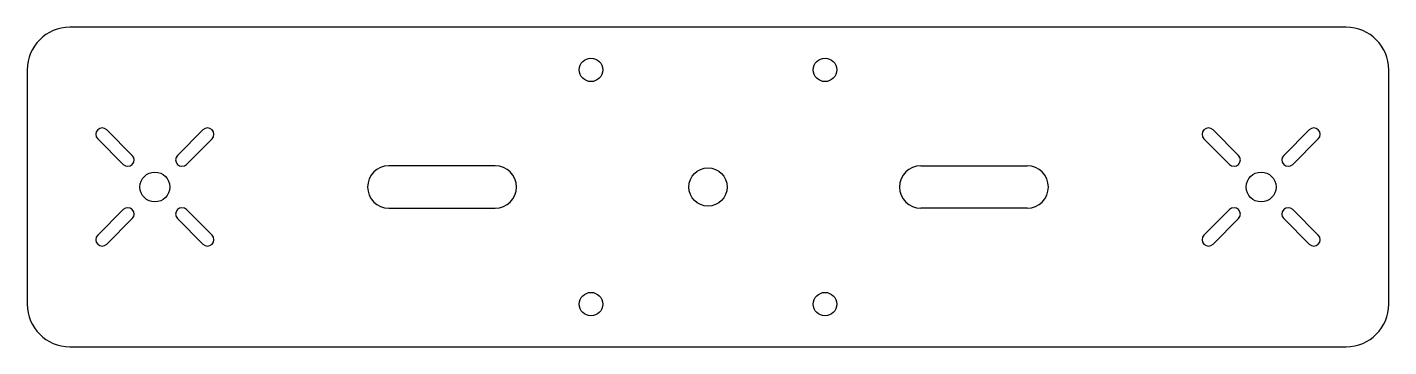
# Model space of a CAD drawing. Header units: millimetres. Extents: x -160 to 160, y 242 to 317.
import ezdxf

# ---------------------------------------------------------------- set-up
doc = ezdxf.new("R2010")
doc.units = ezdxf.units.MM

msp = doc.modelspace()

# ---------------------------------------------------------------- linework, layer by layer
at = {"color": 7, "linetype": 'Continuous', "lineweight": 25}
for p, q in [((150, 316.9), (-150, 316.9)), ((-160, 306.9), (-160, 251.9)), ((160, 251.9), (160, 306.9)), ((-135.3, 286.82), (-141.31, 292.84)), ((-118.69, 292.84), (-124.7, 286.82)), ((118.69, 292.84), (124.7, 286.82)), ((135.3, 286.82), (141.31, 292.84)), ((-143.44, 290.71), (-137.42, 284.7)), ((-122.58, 284.7), (-116.56, 290.71)), ((122.58, 284.7), (116.56, 290.71)), ((143.44, 290.71), (137.42, 284.7)), ((-50, 284.4), (-75, 284.4)), ((50, 284.4), (75, 284.4)), ((-137.42, 274.1), (-143.44, 268.09)), ((-116.56, 268.09), (-122.58, 274.1)), ((-75, 274.4), (-50, 274.4)), ((75, 274.4), (50, 274.4)), ((116.56, 268.09), (122.58, 274.1)), ((137.42, 274.1), (143.44, 268.09)), ((-141.31, 265.96), (-135.3, 271.98)), ((-124.7, 271.98), (-118.69, 265.96)), ((124.7, 271.98), (118.69, 265.96)), ((141.31, 265.96), (135.3, 271.98)), ((-150, 241.9), (150, 241.9))]:
    msp.add_line(p, q, dxfattribs=at)
for centre, radius in [((-27.5, 306.9), 2.75), ((27.5, 306.9), 2.75), ((-130, 279.4), 3.5), ((0, 279.4), 4.5), ((130, 279.4), 3.5), ((-27.5, 251.9), 2.75), ((27.5, 251.9), 2.75)]:
    msp.add_circle(centre, radius, dxfattribs=at)
for centre, radius, start, end in [((-150, 306.9), 10, 90, 180), ((150, 306.9), 10, 0, 90), ((-142.37, 291.77), 1.5, 45, 225), ((-117.63, 291.77), 1.5, 315, 135), ((117.63, 291.77), 1.5, 45, 225), ((142.37, 291.77), 1.5, 315, 135), ((-136.36, 285.76), 1.5, 225, 45), ((-123.64, 285.76), 1.5, 135, 315), ((123.64, 285.76), 1.5, 225, 45), ((136.36, 285.76), 1.5, 135, 315), ((-75, 279.4), 5, 90, 270), ((-50, 279.4), 5, 270, 90), ((50, 279.4), 5, 90, 270), ((75, 279.4), 5, 270, 90), ((-136.36, 273.04), 1.5, 315, 135), ((-123.64, 273.04), 1.5, 45, 225), ((123.64, 273.04), 1.5, 315, 135), ((136.36, 273.04), 1.5, 45, 225), ((-142.37, 267.03), 1.5, 135, 315), ((-117.63, 267.03), 1.5, 225, 45), ((117.63, 267.03), 1.5, 135, 315), ((142.37, 267.03), 1.5, 225, 45), ((-150, 251.9), 10, 180, 270), ((150, 251.9), 10, 270, 0)]:
    msp.add_arc(centre, radius, start, end, dxfattribs=at)

doc.saveas('drawing.dxf')
